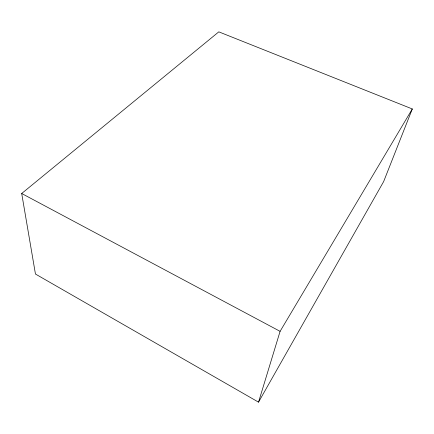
<?xml version="1.0" encoding="UTF-8"?>
<svg xmlns="http://www.w3.org/2000/svg" width="434" height="434" viewBox="0 0 434 434"><rect width="100%" height="100%" fill="white"/><g stroke="black" fill="none" stroke-linecap="round" stroke-linejoin="round"><path stroke-width="0.65" d="M258.528 402.15L280.093 331.348L412.3 108.956L218.807 31.85L21.7 193.499L35.452 274.038L258.528 402.15L383.651 181.558L412.3 108.956M21.7 193.499L280.093 331.348"/></g></svg>
